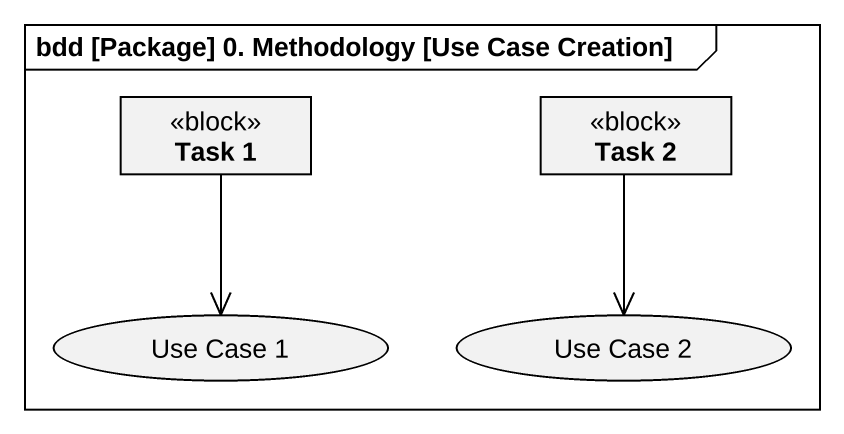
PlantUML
@startuml
mainframe bdd [Package] 0. Methodology [Use Case Creation]
allowmixing
hide circle
hide empty members
class "Task 1" as Task_1 <<block>>
class "Task 2" as Task_2 <<block>>
usecase "Use Case 1" as Use_Case_1
usecase "Use Case 2" as Use_Case_2
Task_1 --> Use_Case_1
Task_2 --> Use_Case_2
@enduml
